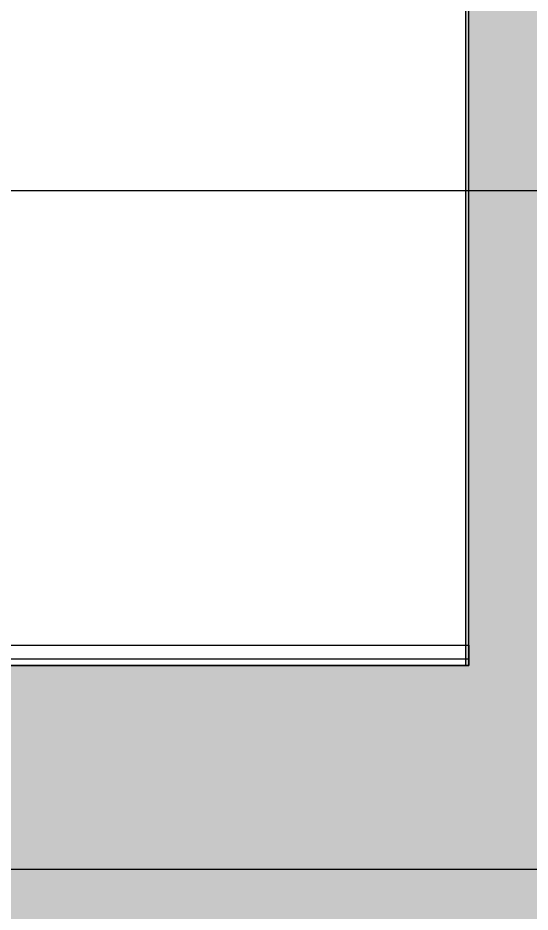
# Model space of a CAD drawing. Header units: inches. Extents: x 0 to 54693, y 0 to 31146.
# Drawn here: x 13512.2 to 13587.7, y 14712 to 14843.7 of the extents above; entities that cross this region are included whole.
import ezdxf

# ---------------------------------------------------------------- set-up
doc = ezdxf.new("R2010")
doc.units = ezdxf.units.IN
doc.header["$MEASUREMENT"] = 0
doc.layers.add('Added', color=3, linetype='Continuous')

msp = doc.modelspace()

# ---------------------------------------------------------------- linework, layer by layer
at = {"layer": 'Added', "linetype": 'Continuous', "lineweight": -2, "ltscale": 0.18}
for p, q in [((13578.66, 14748.32), (13578.66, 15348.33)), ((13578.23, 14748.32), (13578.23, 14893.32)), ((8565.31, 14818.32), (14228.23, 14818.32)), ((13078.66, 14751.32), (13578.66, 14751.32)), ((13078.66, 14751.32), (13578.66, 14751.32)), ((13578.66, 14751.32), (13578.66, 14748.32)), ((13078.66, 14749.32), (13578.66, 14749.32)), ((13578.23, 14748.32), (11753.23, 14748.32)), ((13578.66, 14748.32), (11753.23, 14748.32)), ((13078.66, 14748.32), (13578.66, 14748.32)), ((13578.66, 14748.32), (13078.66, 14748.32)), ((8565.31, 14718.32), (14228.23, 14718.32))]:
    msp.add_line(p, q, dxfattribs=at)
for points in [[(13578.23, 14893.32), (13603.23, 14893.32), (13578.23, 14648.32), (13603.23, 14648.32)], [(13578.23, 14748.32), (13578.23, 14648.32), (11753.23, 14748.32), (11753.23, 14648.32)]]:
    msp.add_solid(points, dxfattribs=at)

doc.saveas('drawing.dxf')
